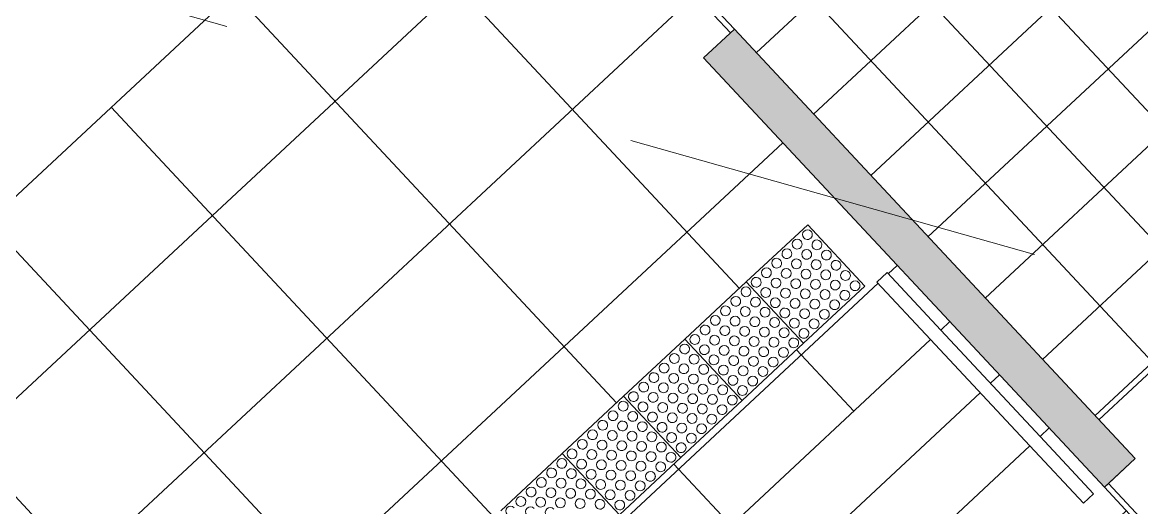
# Model space of a CAD drawing. Header units: millimetres. Extents: x -71377 to 516042, y -145869 to 441446.
# Drawn here: x 258385 to 262385, y 72472 to 74208 of the extents above; entities that cross this region are included whole.
import ezdxf

# ---------------------------------------------------------------- set-up
doc = ezdxf.new("R2010")
doc.units = ezdxf.units.MM
doc.header["$LTSCALE"] = 1000
doc.linetypes.add('_점선_M_', pattern=[3, 1.5, -1.5])
for name, color, linetype, lineweight in [('A-fnsh', 5, 'Continuous', 5), ('A-hat', 251, 'Continuous', 5), ('A-rail', 6, 'Continuous', 5), ('A-strs', 7, 'Continuous', 5), ('A_bwall', 3, 'Continuous', 5), ('A_cwall', 2, 'Continuous', 5), ('A_fnsh', 5, 'Continuous', 5), ('AA_dash_M_', 7, '_점선_M_', 5), ('AA_점형블럭', 8, 'Continuous', 5)]:
    doc.layers.add(name, color=color, linetype=linetype, lineweight=lineweight)

# ---------------------------------------------------------------- blocks, each defined once
blk = doc.blocks.new('점자블럭_원형_개수_ - 점자블럭_원형_개수_-6782211-지반층 배치도')
at = {"layer": 'AA_점형블럭'}
for p, q in [((2100, 300), (1800, 300)), ((2100, 0), (2100, 300)), ((2400, 300), (2100, 300)), ((2100, 300), (2100, 0)), ((2400, 0), (2400, 300)), ((2700, 300), (2400, 300)), ((2400, 300), (2400, 0)), ((2700, 0), (2700, 300)), ((3000, 300), (2700, 300)), ((2700, 300), (2700, 0)), ((3000, 0), (3000, 300)), ((3300, 300), (3000, 300)), ((3000, 300), (3000, 0)), ((3300, 0), (3300, 300)), ((2100, 0), (2400, 0)), ((2400, 0), (2700, 0)), ((2700, 0), (3000, 0)), ((3000, 0), (3300, 0))]:
    blk.add_line(p, q, dxfattribs=at)
for centre, start, end in [((1825, 275), 0, 180), ((1825, 275), 0, 180), ((1825, 275), 0, 180), ((1825, 275), 0, 180), ((1875, 275), 360, 180), ((1875, 275), 360, 180), ((1875, 275), 0, 180), ((1875, 275), 0, 180), ((1925, 275), 0, 180), ((1925, 275), 0, 180), ((1925, 275), 0, 180), ((1925, 275), 0, 180), ((1975, 275), 360, 180), ((1975, 275), 360, 180), ((1975, 275), 360, 180), ((1975, 275), 360, 180), ((2025, 275), 0, 180), ((2025, 275), 0, 180), ((2025, 275), 360, 180), ((2025, 275), 0, 180), ((2075, 275), 360, 180), ((2075, 275), 360, 180), ((2075, 275), 0, 180), ((2075, 275), 0, 180), ((2125, 275), 360, 180), ((2125, 275), 360, 180), ((2125, 275), 0, 180), ((2125, 275), 0, 180), ((2175, 275), 0, 180), ((2175, 275), 0, 180), ((2175, 275), 0, 180), ((2175, 275), 0, 180), ((2225, 275), 0, 180), ((2225, 275), 0, 180), ((2225, 275), 360, 180), ((2225, 275), 360, 180), ((2275, 275), 0, 180), ((2275, 275), 0, 180), ((2275, 275), 360, 180), ((2275, 275), 0, 180), ((2325, 275), 360, 180), ((2325, 275), 360, 180), ((2325, 275), 0, 180), ((2325, 275), 360, 180), ((2375, 275), 0, 180), ((2375, 275), 0, 180), ((2375, 275), 0, 180), ((2375, 275), 0, 180), ((2425, 275), 360, 180), ((2425, 275), 0, 180), ((2425, 275), 120, 150), ((2425, 275), 120, 150), ((2425, 275), 360, 90), ((2425, 275), 0, 90), ((2475, 275), 360, 180), ((2475, 275), 360, 180), ((2475, 275), 0, 180), ((2475, 275), 0, 180), ((2525, 275), 0, 180), ((2525, 275), 0, 180), ((2525, 275), 0, 180), ((2525, 275), 0, 180), ((2575, 275), 360, 180), ((2575, 275), 0, 180), ((2575, 275), 360, 180), ((2575, 275), 0, 180), ((2625, 275), 0, 180), ((2625, 275), 0, 180), ((2625, 275), 0, 180), ((2625, 275), 360, 180), ((2675, 275), 360, 180), ((2675, 275), 0, 180), ((2675, 275), 360, 180), ((2675, 275), 0, 180), ((2725, 275), 360, 180), ((2725, 275), 360, 180), ((2725, 275), 0, 180), ((2725, 275), 360, 180), ((2775, 275), 360, 180), ((2775, 275), 360, 180), ((2775, 275), 0, 180), ((2775, 275), 0, 180), ((2825, 275), 360, 180), ((2825, 275), 0, 180), ((2825, 275), 0, 180), ((2825, 275), 0, 180), ((2875, 275), 360, 180), ((2875, 275), 0, 180), ((2875, 275), 0, 180), ((2875, 275), 0, 180), ((2925, 275), 360, 180), ((2925, 275), 360, 180), ((2925, 275), 0, 180), ((2925, 275), 360, 180), ((2975, 275), 0, 180), ((2975, 275), 0, 180), ((2975, 275), 0, 180), ((2975, 275), 0, 180), ((3025, 275), 360, 180), ((3025, 275), 360, 180), ((3025, 275), 360, 180), ((3025, 275), 0, 180), ((3075, 275), 0, 180), ((3075, 275), 360, 180), ((3075, 275), 0, 180), ((3075, 275), 360, 180), ((3125, 275), 0, 180), ((3125, 275), 0, 180), ((3125, 275), 360, 180), ((3125, 275), 360, 180), ((3175, 275), 0, 180), ((3175, 275), 0, 180), ((3175, 275), 0, 180), ((3175, 275), 0, 180), ((3225, 275), 0, 180), ((3225, 275), 0, 180), ((3225, 275), 0, 180), ((3225, 275), 0, 180), ((3275, 275), 0, 180), ((3275, 275), 0, 180), ((3275, 275), 0, 180), ((3275, 275), 0, 180), ((1875, 275), 180, 360), ((1875, 275), 180, 210), ((1875, 275), 180, 360), ((1875, 275), 180, 210), ((1875, 225), 360, 180), ((1875, 225), 360, 180), ((1875, 225), 0, 180), ((1875, 225), 360, 180), ((1875, 275), 285, 360), ((1875, 275), 285, 360), ((1925, 275), 180, 0), ((1925, 275), 180, 210), ((1925, 275), 180, 360), ((1925, 275), 180, 210), ((1925, 225), 0, 180), ((1925, 225), 0, 180), ((1925, 225), 0, 180), ((1925, 225), 0, 180), ((1925, 275), 285, 0), ((1925, 275), 285, 360), ((1975, 275), 180, 360), ((1975, 275), 180, 210), ((1975, 275), 180, 360), ((1975, 275), 180, 210), ((1975, 225), 360, 180), ((1975, 225), 360, 180), ((1975, 225), 360, 180), ((1975, 225), 360, 180), ((1975, 275), 285, 360), ((1975, 275), 285, 360), ((2025, 275), 180, 360), ((2025, 275), 180, 210), ((2025, 275), 180, 0), ((2025, 275), 180, 210), ((2025, 225), 0, 180), ((2025, 225), 0, 180), ((2025, 225), 0, 180), ((2025, 225), 0, 180), ((2025, 275), 285, 0), ((2025, 275), 285, 0), ((2075, 275), 180, 0), ((2075, 275), 180, 210), ((2075, 275), 180, 0), ((2075, 275), 180, 210), ((2075, 225), 0, 180), ((2075, 225), 0, 180), ((2075, 225), 0, 180), ((2075, 225), 0, 180), ((2075, 275), 285, 0), ((2075, 275), 285, 0), ((2125, 275), 180, 360), ((2125, 275), 180, 210), ((2125, 275), 180, 360), ((2125, 275), 180, 210), ((2125, 225), 360, 180), ((2125, 225), 360, 180), ((2125, 225), 360, 180), ((2125, 225), 0, 180), ((2125, 275), 285, 360), ((2125, 275), 285, 360), ((2175, 275), 180, 360), ((2175, 275), 180, 210), ((2175, 275), 180, 0), ((2175, 275), 180, 210), ((2175, 225), 0, 180), ((2175, 225), 0, 180), ((2175, 225), 0, 180), ((2175, 225), 0, 180), ((2175, 275), 285, 360), ((2175, 275), 285, 0), ((2225, 275), 180, 360), ((2225, 275), 180, 210), ((2225, 275), 180, 360), ((2225, 275), 180, 210), ((2225, 225), 360, 180), ((2225, 225), 360, 180), ((2225, 225), 360, 180), ((2225, 225), 0, 180), ((2225, 275), 285, 360), ((2225, 275), 285, 360), ((2275, 275), 180, 0), ((2275, 275), 180, 210), ((2275, 275), 180, 360), ((2275, 275), 180, 210), ((2275, 225), 0, 180), ((2275, 225), 0, 180), ((2275, 225), 360, 180), ((2275, 225), 360, 180), ((2275, 275), 285, 0), ((2275, 275), 285, 360), ((2325, 275), 180, 360), ((2325, 275), 180, 210), ((2325, 275), 180, 360), ((2325, 275), 180, 210), ((2325, 225), 0, 180), ((2325, 225), 360, 180), ((2325, 225), 0, 180), ((2325, 225), 360, 180), ((2325, 275), 285, 360), ((2325, 275), 285, 360), ((2375, 275), 180, 0), ((2375, 275), 180, 210), ((2375, 275), 180, 0), ((2375, 275), 180, 210), ((2375, 225), 0, 180), ((2375, 225), 0, 180), ((2375, 225), 0, 180), ((2375, 225), 0, 180), ((2375, 275), 285, 0), ((2375, 275), 285, 0), ((2425, 275), 180, 360), ((2425, 275), 180, 360), ((2425, 225), 360, 180), ((2425, 225), 360, 180), ((2425, 275), 210, 360), ((2425, 275), 210, 360), ((2425, 225), 120, 150), ((2425, 225), 120, 150), ((2425, 225), 0, 90), ((2425, 225), 0, 90), ((2475, 275), 180, 360), ((2475, 275), 180, 360), ((2475, 275), 180, 0), ((2475, 275), 180, 0), ((2475, 225), 360, 180), ((2475, 225), 360, 180), ((2475, 225), 360, 180), ((2475, 225), 360, 180), ((2525, 275), 180, 0), ((2525, 275), 180, 0), ((2525, 275), 180, 360), ((2525, 275), 180, 360), ((2525, 225), 0, 180), ((2525, 225), 0, 180), ((2525, 225), 0, 180), ((2525, 225), 0, 180), ((2575, 275), 180, 360), ((2575, 275), 180, 360), ((2575, 275), 180, 360), ((2575, 275), 180, 360), ((2575, 225), 0, 180), ((2575, 225), 0, 180), ((2575, 225), 0, 180), ((2575, 225), 0, 180), ((2625, 275), 180, 360), ((2625, 275), 180, 0), ((2625, 275), 180, 360), ((2625, 275), 180, 360), ((2625, 225), 0, 180), ((2625, 225), 360, 180), ((2625, 225), 0, 180), ((2625, 225), 0, 180), ((2675, 275), 180, 360), ((2675, 275), 180, 360), ((2675, 275), 180, 0), ((2675, 275), 180, 0), ((2675, 225), 360, 180), ((2675, 225), 0, 180), ((2675, 225), 360, 180), ((2675, 225), 360, 180), ((2725, 275), 180, 360), ((2725, 275), 180, 360), ((2725, 275), 180, 0), ((2725, 275), 180, 0), ((2725, 225), 0, 180), ((2725, 225), 0, 180), ((2725, 225), 0, 180), ((2725, 225), 360, 180), ((2775, 275), 180, 360), ((2775, 275), 180, 360), ((2775, 275), 180, 360), ((2775, 275), 180, 360), ((2775, 225), 360, 180), ((2775, 225), 360, 180), ((2775, 225), 0, 180), ((2775, 225), 0, 180), ((2825, 275), 180, 360), ((2825, 275), 180, 360), ((2825, 275), 180, 360), ((2825, 275), 180, 0), ((2825, 225), 360, 180), ((2825, 225), 360, 180), ((2825, 225), 0, 180), ((2825, 225), 0, 180), ((2875, 275), 180, 0), ((2875, 275), 180, 0), ((2875, 275), 180, 0), ((2875, 275), 180, 0), ((2875, 225), 0, 180), ((2875, 225), 360, 180), ((2875, 225), 0, 180), ((2875, 225), 0, 180), ((2925, 275), 180, 360), ((2925, 275), 180, 360), ((2925, 275), 180, 360), ((2925, 275), 180, 360), ((2925, 225), 360, 180), ((2925, 225), 360, 180), ((2925, 225), 0, 180), ((2925, 225), 0, 180), ((2975, 275), 180, 0), ((2975, 275), 180, 360), ((2975, 275), 180, 0), ((2975, 275), 180, 360), ((2975, 225), 0, 180), ((2975, 225), 0, 180), ((2975, 225), 0, 180), ((2975, 225), 0, 180), ((3025, 275), 180, 360), ((3025, 275), 180, 360), ((3025, 275), 180, 360), ((3025, 275), 180, 360), ((3025, 225), 360, 180), ((3025, 225), 0, 180), ((3025, 225), 0, 180), ((3025, 225), 0, 180), ((3075, 275), 180, 360), ((3075, 275), 180, 0), ((3075, 275), 180, 360), ((3075, 275), 180, 360), ((3075, 225), 0, 180), ((3075, 225), 0, 180), ((3075, 225), 0, 180), ((3075, 225), 360, 180), ((3125, 275), 180, 0), ((3125, 275), 180, 0), ((3125, 275), 180, 360), ((3125, 275), 180, 0), ((3125, 225), 0, 180), ((3125, 225), 0, 180), ((3125, 225), 0, 180), ((3125, 225), 0, 180), ((3175, 275), 180, 360), ((3175, 275), 180, 360), ((3175, 275), 180, 360), ((3175, 275), 180, 360), ((3175, 225), 360, 180), ((3175, 225), 0, 180), ((3175, 225), 0, 180), ((3175, 225), 360, 180), ((3225, 275), 180, 0), ((3225, 275), 180, 0), ((3225, 275), 180, 0), ((3225, 275), 180, 0), ((3225, 225), 0, 180), ((3225, 225), 360, 180), ((3225, 225), 0, 180), ((3225, 225), 0, 180), ((3275, 275), 180, 0), ((3275, 275), 180, 0), ((3275, 275), 180, 360), ((3275, 275), 180, 0), ((3275, 225), 0, 180), ((3275, 225), 0, 180), ((3275, 225), 0, 180), ((3275, 225), 0, 180), ((1925, 225), 180, 360), ((1925, 225), 180, 210), ((1925, 225), 180, 0), ((1925, 225), 180, 210), ((1925, 225), 285, 360), ((1925, 225), 285, 0), ((1975, 225), 180, 360), ((1975, 225), 180, 210), ((1975, 225), 180, 360), ((1975, 225), 180, 210), ((1975, 225), 285, 360), ((1975, 225), 285, 360), ((2025, 225), 180, 360), ((2025, 225), 180, 210), ((2025, 225), 180, 0), ((2025, 225), 180, 210), ((2025, 225), 285, 360), ((2025, 225), 285, 0), ((2075, 225), 180, 0), ((2075, 225), 180, 210), ((2075, 225), 180, 360), ((2075, 225), 180, 210), ((2075, 225), 285, 0), ((2075, 225), 285, 0), ((2125, 225), 180, 360), ((2125, 225), 180, 210), ((2125, 225), 180, 360), ((2125, 225), 180, 210), ((2125, 225), 285, 0), ((2125, 225), 285, 360), ((2175, 225), 180, 0), ((2175, 225), 180, 210), ((2175, 225), 180, 0), ((2175, 225), 180, 210), ((2175, 225), 285, 0), ((2175, 225), 285, 0), ((2225, 225), 180, 360), ((2225, 225), 180, 210), ((2225, 225), 180, 0), ((2225, 225), 180, 210), ((2225, 225), 285, 360), ((2225, 225), 285, 360), ((2275, 225), 180, 360), ((2275, 225), 180, 210), ((2275, 225), 180, 360), ((2275, 225), 180, 210), ((2275, 225), 285, 0), ((2275, 225), 285, 360), ((2325, 225), 180, 360), ((2325, 225), 180, 210), ((2325, 225), 180, 360), ((2325, 225), 180, 210), ((2325, 225), 285, 360), ((2325, 225), 285, 0), ((2375, 225), 180, 0), ((2375, 225), 180, 210), ((2375, 225), 180, 360), ((2375, 225), 180, 210), ((2375, 225), 285, 0), ((2375, 225), 285, 0), ((2425, 225), 180, 360), ((2425, 225), 180, 360), ((2425, 225), 210, 360), ((2425, 225), 210, 360), ((2475, 225), 180, 360), ((2475, 225), 180, 360), ((2475, 225), 180, 360), ((2475, 225), 180, 360), ((2525, 225), 180, 360), ((2525, 225), 180, 0), ((2525, 225), 180, 0), ((2525, 225), 180, 0), ((2575, 225), 180, 360), ((2575, 225), 180, 0), ((2575, 225), 180, 360), ((2575, 225), 180, 360), ((2625, 225), 180, 360), ((2625, 225), 180, 360), ((2625, 225), 180, 0), ((2625, 225), 180, 0), ((2675, 225), 180, 360), ((2675, 225), 180, 360), ((2675, 225), 180, 0), ((2675, 225), 180, 0), ((2725, 225), 180, 360), ((2725, 225), 180, 360), ((2725, 225), 180, 360), ((2725, 225), 180, 360), ((2775, 225), 180, 360), ((2775, 225), 180, 360), ((2775, 225), 180, 360), ((2775, 225), 180, 0), ((2825, 225), 180, 360), ((2825, 225), 180, 360), ((2825, 225), 180, 0), ((2825, 225), 180, 0), ((2875, 225), 180, 360), ((2875, 225), 180, 0), ((2875, 225), 180, 360), ((2875, 225), 180, 0), ((2925, 225), 180, 360), ((2925, 225), 180, 360), ((2925, 225), 180, 0), ((2925, 225), 180, 0), ((2975, 225), 180, 360), ((2975, 225), 180, 360), ((2975, 225), 180, 0), ((2975, 225), 180, 0), ((3025, 225), 180, 360), ((3025, 225), 180, 360), ((3025, 225), 180, 0), ((3025, 225), 180, 0), ((3075, 225), 180, 360), ((3075, 225), 180, 360), ((3075, 225), 180, 360), ((3075, 225), 180, 0), ((3125, 225), 180, 315), ((3125, 225), 180, 315), ((3125, 225), 180, 315), ((3125, 225), 180, 315), ((3125, 225), 315.0309, 0), ((3125, 225), 315.0309, 0), ((3125, 225), 315.0309, 360), ((3125, 225), 315.0309, 0), ((3175, 225), 180, 360), ((3175, 225), 180, 360), ((3175, 225), 180, 360), ((3175, 225), 180, 360), ((3225, 225), 180, 360), ((3225, 225), 180, 360), ((3225, 225), 180, 0), ((3225, 225), 180, 0), ((3275, 225), 180, 360), ((3275, 225), 180, 360), ((3275, 225), 180, 0), ((3275, 225), 180, 0), ((1925, 175), 360, 180), ((1925, 175), 0, 180), ((1925, 175), 0, 180), ((1925, 175), 0, 180), ((1975, 175), 0, 180), ((1975, 175), 0, 180), ((1975, 175), 360, 180), ((1975, 175), 360, 180), ((1975, 175), 180, 360), ((1975, 175), 180, 210), ((1975, 175), 180, 360), ((1975, 175), 180, 210), ((1975, 175), 300, 360), ((1975, 175), 300, 360), ((2025, 175), 0, 180), ((2025, 175), 0, 180), ((2025, 175), 360, 180), ((2025, 175), 360, 180), ((2025, 175), 180, 0), ((2025, 175), 180, 210), ((2025, 175), 180, 360), ((2025, 175), 180, 210), ((2025, 175), 285, 0), ((2025, 175), 285, 0), ((2075, 175), 0, 180), ((2075, 175), 360, 180), ((2075, 175), 0, 180), ((2075, 175), 0, 180), ((2075, 175), 180, 360), ((2075, 175), 180, 210), ((2075, 175), 180, 360), ((2075, 175), 180, 210), ((2075, 175), 285, 360), ((2075, 175), 285, 0), ((2125, 175), 360, 180), ((2125, 175), 0, 180), ((2125, 175), 0, 180), ((2125, 175), 0, 180), ((2125, 175), 180, 360), ((2125, 175), 180, 210), ((2125, 175), 180, 360), ((2125, 175), 180, 210), ((2125, 175), 300, 360), ((2125, 175), 300, 360), ((2175, 175), 0, 180), ((2175, 175), 360, 180), ((2175, 175), 0, 180), ((2175, 175), 0, 180), ((2175, 175), 180, 360), ((2175, 175), 180, 210), ((2175, 175), 180, 0), ((2175, 175), 180, 210), ((2175, 175), 300, 0), ((2175, 175), 300, 360), ((2225, 175), 360, 180), ((2225, 175), 360, 180), ((2225, 175), 360, 180), ((2225, 175), 360, 180), ((2225, 175), 180, 360), ((2225, 175), 180, 210), ((2225, 175), 180, 360), ((2225, 175), 180, 210), ((2225, 175), 300, 360), ((2225, 175), 300, 360), ((2275, 175), 360, 180), ((2275, 175), 360, 180), ((2275, 175), 0, 180), ((2275, 175), 0, 180), ((2275, 175), 180, 360), ((2275, 175), 180, 210), ((2275, 175), 180, 0), ((2275, 175), 180, 210), ((2275, 175), 285, 360), ((2275, 175), 285, 0), ((2325, 175), 360, 180), ((2325, 175), 360, 180), ((2325, 175), 360, 180), ((2325, 175), 360, 180), ((2325, 175), 180, 360), ((2325, 175), 180, 210), ((2325, 175), 180, 360), ((2325, 175), 180, 210), ((2325, 175), 285, 360), ((2325, 175), 285, 360), ((2375, 175), 0, 180), ((2375, 175), 0, 180), ((2375, 175), 0, 180), ((2375, 175), 0, 180), ((2375, 175), 180, 360), ((2375, 175), 180, 210), ((2375, 175), 180, 0), ((2375, 175), 180, 210), ((2375, 175), 285, 360), ((2375, 175), 285, 0), ((2425, 175), 0, 180), ((2425, 175), 360, 180), ((2425, 175), 180, 360), ((2425, 175), 180, 360), ((2425, 175), 120, 150), ((2425, 175), 120, 150), ((2425, 175), 210, 0), ((2425, 175), 210, 360), ((2425, 175), 0, 90), ((2425, 175), 360, 90), ((2475, 175), 360, 180), ((2475, 175), 360, 180), ((2475, 175), 0, 180), ((2475, 175), 0, 180), ((2475, 175), 180, 360), ((2475, 175), 180, 360), ((2475, 175), 180, 0), ((2475, 175), 180, 0), ((2525, 175), 0, 180), ((2525, 175), 0, 180), ((2525, 175), 0, 180), ((2525, 175), 0, 180), ((2525, 175), 180, 0), ((2525, 175), 180, 0), ((2525, 175), 180, 0), ((2525, 175), 180, 0), ((2575, 175), 360, 180), ((2575, 175), 360, 180), ((2575, 175), 360, 180), ((2575, 175), 360, 180), ((2575, 175), 180, 360), ((2575, 175), 180, 360), ((2575, 175), 180, 360), ((2575, 175), 180, 360), ((2625, 175), 0, 180), ((2625, 175), 0, 180), ((2625, 175), 0, 180), ((2625, 175), 0, 180), ((2625, 175), 180, 0), ((2625, 175), 180, 0), ((2625, 175), 180, 360), ((2625, 175), 180, 0), ((2675, 175), 0, 180), ((2675, 175), 0, 180), ((2675, 175), 360, 180), ((2675, 175), 360, 180), ((2675, 175), 180, 360), ((2675, 175), 180, 360), ((2675, 175), 180, 360), ((2675, 175), 180, 360), ((2725, 175), 360, 180), ((2725, 175), 360, 180), ((2725, 175), 360, 180), ((2725, 175), 360, 180), ((2725, 175), 180, 360), ((2725, 175), 180, 360), ((2725, 175), 180, 360), ((2725, 175), 180, 360), ((2775, 175), 360, 180), ((2775, 175), 360, 180), ((2775, 175), 0, 180), ((2775, 175), 0, 180), ((2775, 175), 180, 360), ((2775, 175), 180, 360), ((2775, 175), 180, 0), ((2775, 175), 180, 0), ((2825, 175), 360, 180), ((2825, 175), 360, 180), ((2825, 175), 0, 180), ((2825, 175), 0, 180), ((2825, 175), 180, 360), ((2825, 175), 180, 360), ((2825, 175), 180, 360), ((2825, 175), 180, 0), ((2875, 175), 0, 180), ((2875, 175), 0, 180), ((2875, 175), 0, 180), ((2875, 175), 0, 180), ((2875, 175), 180, 0), ((2875, 175), 180, 0), ((2875, 175), 180, 360), ((2875, 175), 180, 360), ((2925, 175), 360, 180), ((2925, 175), 0, 180), ((2925, 175), 360, 180), ((2925, 175), 360, 180), ((2925, 175), 180, 360), ((2925, 175), 180, 360), ((2925, 175), 180, 360), ((2925, 175), 180, 360), ((2975, 175), 360, 180), ((2975, 175), 360, 180), ((2975, 175), 0, 180), ((2975, 175), 0, 180), ((2975, 175), 180, 360), ((2975, 175), 180, 360), ((2975, 175), 180, 0), ((2975, 175), 180, 0), ((3025, 175), 360, 180), ((3025, 175), 360, 180), ((3025, 175), 0, 180), ((3025, 175), 0, 180), ((3025, 175), 180, 360), ((3025, 175), 180, 360), ((3025, 175), 180, 360), ((3025, 175), 180, 0), ((3075, 175), 360, 180), ((3075, 175), 360, 180), ((3075, 175), 360, 180), ((3075, 175), 0, 180), ((3075, 175), 180, 360), ((3075, 175), 180, 360), ((3075, 175), 180, 0), ((3075, 175), 180, 0), ((3125, 175), 0, 180), ((3125, 175), 0, 180), ((3125, 175), 0, 180), ((3125, 175), 0, 180), ((3125, 175), 180, 360), ((3125, 175), 180, 360), ((3125, 175), 180, 360), ((3125, 175), 180, 0), ((3175, 175), 0, 180), ((3175, 175), 360, 180), ((3175, 175), 0, 180), ((3175, 175), 0, 180), ((3175, 175), 180, 360), ((3175, 175), 180, 360), ((3175, 175), 180, 0), ((3175, 175), 180, 0), ((3225, 175), 0, 180), ((3225, 175), 0, 180), ((3225, 175), 0, 180), ((3225, 175), 0, 180), ((3225, 175), 180, 360), ((3225, 175), 180, 0), ((3225, 175), 180, 0), ((3225, 175), 180, 0), ((3275, 175), 360, 180), ((3275, 175), 360, 180), ((3275, 175), 0, 180), ((3275, 175), 0, 180), ((3275, 175), 180, 360), ((3275, 175), 180, 360), ((3275, 175), 180, 0), ((3275, 175), 180, 0), ((2025, 125), 360, 180), ((2025, 125), 360, 180), ((2025, 125), 0, 180), ((2025, 125), 0, 180), ((2025, 125), 180, 360), ((2025, 125), 180, 210), ((2025, 125), 180, 0), ((2025, 125), 180, 210), ((2025, 125), 300, 0), ((2025, 125), 300, 0), ((2075, 125), 0, 180), ((2075, 125), 0, 180), ((2075, 125), 0, 180), ((2075, 125), 0, 180), ((2075, 125), 180, 360), ((2075, 125), 180, 210), ((2075, 125), 180, 360), ((2075, 125), 180, 210), ((2075, 125), 300, 360), ((2075, 125), 300, 0), ((2125, 125), 0, 180), ((2125, 125), 0, 180), ((2125, 125), 0, 180), ((2125, 125), 0, 180), ((2125, 125), 180, 360), ((2125, 125), 180, 210), ((2125, 125), 180, 0), ((2125, 125), 180, 210), ((2125, 125), 300, 360), ((2125, 125), 300, 360), ((2175, 125), 360, 180), ((2175, 125), 360, 180), ((2175, 125), 360, 180), ((2175, 125), 360, 180), ((2175, 125), 180, 360), ((2175, 125), 180, 210), ((2175, 125), 180, 360), ((2175, 125), 180, 210), ((2175, 125), 300, 360), ((2175, 125), 300, 360), ((2225, 125), 360, 180), ((2225, 125), 360, 180), ((2225, 125), 360, 180), ((2225, 125), 0, 180), ((2225, 125), 180, 360), ((2225, 125), 180, 210), ((2225, 125), 180, 0), ((2225, 125), 180, 210), ((2225, 125), 300, 0), ((2225, 125), 300, 360), ((2275, 125), 0, 180), ((2275, 125), 0, 180), ((2275, 125), 360, 180), ((2275, 125), 360, 180), ((2275, 125), 180, 360), ((2275, 125), 180, 210), ((2275, 125), 180, 360), ((2275, 125), 180, 210), ((2275, 125), 285, 0), ((2275, 125), 285, 360), ((2325, 125), 360, 180), ((2325, 125), 360, 180), ((2325, 125), 0, 180), ((2325, 125), 0, 180), ((2325, 125), 180, 360), ((2325, 125), 180, 210), ((2325, 125), 180, 0), ((2325, 125), 180, 210), ((2325, 125), 285, 360), ((2325, 125), 285, 0), ((2375, 125), 0, 180), ((2375, 125), 0, 180), ((2375, 125), 360, 180), ((2375, 125), 360, 180), ((2375, 125), 180, 0), ((2375, 125), 180, 210), ((2375, 125), 180, 360), ((2375, 125), 180, 210), ((2375, 125), 285, 0), ((2375, 125), 285, 360), ((2425, 125), 360, 180), ((2425, 125), 360, 180), ((2425, 125), 180, 360), ((2425, 125), 180, 360), ((2425, 125), 120, 150), ((2425, 125), 120, 150), ((2425, 125), 210, 360), ((2425, 125), 210, 360), ((2425, 125), 360, 90), ((2425, 125), 0, 90), ((2475, 125), 360, 180), ((2475, 125), 360, 180), ((2475, 125), 360, 180), ((2475, 125), 360, 180), ((2475, 125), 180, 360), ((2475, 125), 180, 360), ((2475, 125), 180, 360), ((2475, 125), 180, 360), ((2525, 125), 0, 180), ((2525, 125), 0, 180), ((2525, 125), 0, 180), ((2525, 125), 0, 180), ((2525, 125), 180, 0), ((2525, 125), 180, 0), ((2525, 125), 180, 0), ((2525, 125), 180, 0), ((2575, 125), 0, 180), ((2575, 125), 0, 180), ((2575, 125), 0, 180), ((2575, 125), 0, 180), ((2575, 125), 180, 360), ((2575, 125), 180, 0), ((2575, 125), 180, 360), ((2575, 125), 180, 360), ((2625, 125), 0, 180), ((2625, 125), 0, 180), ((2625, 125), 0, 180), ((2625, 125), 0, 180), ((2625, 125), 180, 0), ((2625, 125), 180, 0), ((2625, 125), 180, 0), ((2625, 125), 180, 0), ((2675, 125), 0, 180), ((2675, 125), 0, 180), ((2675, 125), 0, 180), ((2675, 125), 0, 180), ((2675, 125), 180, 0), ((2675, 125), 180, 0), ((2675, 125), 180, 360), ((2675, 125), 180, 0), ((2725, 125), 0, 180), ((2725, 125), 0, 180), ((2725, 125), 360, 180), ((2725, 125), 0, 180), ((2725, 125), 180, 360), ((2725, 125), 180, 0), ((2725, 125), 180, 360), ((2725, 125), 180, 360), ((2775, 125), 0, 180), ((2775, 125), 0, 180), ((2775, 125), 0, 180), ((2775, 125), 0, 180), ((2775, 125), 180, 360), ((2775, 125), 180, 360), ((2775, 125), 180, 360), ((2775, 125), 180, 360), ((2825, 125), 360, 180), ((2825, 125), 360, 180), ((2825, 125), 0, 180), ((2825, 125), 0, 180), ((2825, 125), 180, 360), ((2825, 125), 180, 360), ((2825, 125), 180, 0), ((2825, 125), 180, 0), ((2875, 125), 360, 180), ((2875, 125), 0, 180), ((2875, 125), 0, 180), ((2875, 125), 0, 180), ((2875, 125), 180, 360), ((2875, 125), 180, 0), ((2875, 125), 180, 360), ((2875, 125), 180, 360), ((2925, 125), 0, 180), ((2925, 125), 0, 180), ((2925, 125), 360, 180), ((2925, 125), 360, 180), ((2925, 125), 180, 360), ((2925, 125), 180, 360), ((2925, 125), 180, 360), ((2925, 125), 180, 360), ((2975, 125), 0, 180), ((2975, 125), 0, 180), ((2975, 125), 360, 180), ((2975, 125), 360, 180), ((2975, 125), 180, 360), ((2975, 125), 180, 360), ((2975, 125), 180, 360), ((2975, 125), 180, 360), ((3025, 125), 360, 180), ((3025, 125), 360, 180), ((3025, 125), 0, 180), ((3025, 125), 0, 180), ((3025, 125), 180, 360), ((3025, 125), 180, 360), ((3025, 125), 180, 0), ((3025, 125), 180, 0), ((3075, 125), 360, 180), ((3075, 125), 0, 180), ((3075, 125), 360, 180), ((3075, 125), 360, 180), ((3075, 125), 180, 360), ((3075, 125), 180, 0), ((3075, 125), 180, 360), ((3075, 125), 180, 360), ((3125, 125), 0, 180), ((3125, 125), 0, 180), ((3125, 125), 0, 180), ((3125, 125), 0, 180), ((3125, 125), 180, 360), ((3125, 125), 180, 360), ((3125, 125), 180, 0), ((3125, 125), 180, 0), ((3175, 125), 360, 180), ((3175, 125), 360, 180), ((3175, 125), 360, 180), ((3175, 125), 360, 180), ((3175, 125), 180, 360), ((3175, 125), 180, 360), ((3175, 125), 180, 360), ((3175, 125), 180, 360), ((3225, 125), 0, 180), ((3225, 125), 360, 180), ((3225, 125), 0, 180), ((3225, 125), 0, 180), ((3225, 125), 180, 360), ((3225, 125), 180, 360), ((3225, 125), 180, 360), ((3225, 125), 180, 360), ((3275, 125), 360, 180), ((3275, 125), 0, 180), ((3275, 125), 0, 180), ((3275, 125), 0, 180), ((3275, 125), 180, 360), ((3275, 125), 180, 360), ((3275, 125), 180, 360), ((3275, 125), 180, 360), ((2075, 75), 360, 180), ((2075, 75), 360, 180), ((2075, 75), 0, 180), ((2075, 75), 0, 180), ((2125, 75), 0, 180), ((2125, 75), 0, 180), ((2125, 75), 360, 180), ((2125, 75), 0, 180), ((2175, 75), 360, 180), ((2175, 75), 360, 180), ((2175, 75), 0, 180), ((2175, 75), 0, 180), ((2225, 75), 0, 180), ((2225, 75), 0, 180), ((2225, 75), 360, 180), ((2225, 75), 360, 180), ((2275, 75), 0, 180), ((2275, 75), 0, 180), ((2275, 75), 360, 180), ((2275, 75), 360, 180), ((2325, 75), 0, 180), ((2325, 75), 0, 180), ((2325, 75), 360, 180), ((2325, 75), 360, 180), ((2375, 75), 0, 180), ((2375, 75), 0, 180), ((2375, 75), 360, 180), ((2375, 75), 0, 180), ((2425, 75), 360, 180), ((2425, 75), 360, 180), ((2425, 75), 120, 150), ((2425, 75), 120, 150), ((2425, 75), 360, 90), ((2425, 75), 0, 90), ((2475, 75), 360, 180), ((2475, 75), 360, 180), ((2475, 75), 0, 180), ((2475, 75), 0, 180), ((2525, 75), 0, 180), ((2525, 75), 0, 180), ((2525, 75), 0, 180), ((2525, 75), 0, 180), ((2575, 75), 0, 180), ((2575, 75), 0, 180), ((2575, 75), 360, 180), ((2575, 75), 360, 180), ((2625, 75), 0, 180), ((2625, 75), 0, 180), ((2625, 75), 0, 180), ((2625, 75), 360, 180), ((2675, 75), 360, 180), ((2675, 75), 0, 180), ((2675, 75), 0, 180), ((2675, 75), 0, 180), ((2725, 75), 0, 180), ((2725, 75), 360, 180), ((2725, 75), 360, 180), ((2725, 75), 0, 180), ((2775, 75), 360, 180), ((2775, 75), 0, 180), ((2775, 75), 0, 180), ((2775, 75), 0, 180), ((2825, 75), 360, 180), ((2825, 75), 360, 180), ((2825, 75), 0, 180), ((2825, 75), 0, 180), ((2875, 75), 360, 180), ((2875, 75), 0, 180), ((2875, 75), 0, 180), ((2875, 75), 0, 180), ((2925, 75), 360, 180), ((2925, 75), 360, 180), ((2925, 75), 360, 180), ((2925, 75), 360, 180), ((2975, 75), 360, 180), ((2975, 75), 360, 180), ((2975, 75), 360, 180), ((2975, 75), 0, 180), ((3025, 75), 360, 180), ((3025, 75), 360, 180), ((3025, 75), 0, 180), ((3025, 75), 0, 180), ((3075, 75), 360, 180), ((3075, 75), 360, 180), ((3075, 75), 0, 180), ((3075, 75), 0, 180), ((3125, 75), 0, 180), ((3125, 75), 0, 180), ((3125, 75), 0, 180), ((3125, 75), 0, 180), ((3175, 75), 360, 180), ((3175, 75), 360, 180), ((3175, 75), 360, 180), ((3175, 75), 360, 180), ((3225, 75), 0, 180), ((3225, 75), 0, 180), ((3225, 75), 0, 180), ((3225, 75), 0, 180), ((3275, 75), 360, 180), ((3275, 75), 360, 180), ((3275, 75), 0, 180), ((3275, 75), 0, 180), ((2075, 75), 180, 360), ((2075, 75), 180, 210), ((2075, 75), 180, 0), ((2075, 75), 180, 210), ((2075, 75), 300, 360), ((2075, 75), 300, 0), ((2125, 75), 180, 360), ((2125, 75), 180, 210), ((2125, 75), 180, 360), ((2125, 75), 180, 210), ((2125, 25), 0, 180), ((2125, 25), 0, 180), ((2125, 25), 0, 180), ((2125, 25), 0, 180), ((2125, 75), 300, 360), ((2125, 75), 300, 360), ((2175, 75), 180, 360), ((2175, 75), 180, 210), ((2175, 75), 180, 0), ((2175, 75), 180, 210), ((2175, 25), 360, 180), ((2175, 25), 360, 180), ((2175, 25), 360, 180), ((2175, 25), 360, 180), ((2175, 75), 300, 0), ((2175, 75), 300, 0), ((2225, 75), 180, 360), ((2225, 75), 180, 210), ((2225, 75), 180, 360), ((2225, 75), 180, 210), ((2225, 25), 0, 180), ((2225, 25), 0, 180), ((2225, 25), 0, 180), ((2225, 25), 0, 180), ((2225, 75), 300, 360), ((2225, 75), 300, 360), ((2275, 75), 180, 360), ((2275, 75), 180, 210), ((2275, 75), 180, 360), ((2275, 75), 180, 210), ((2275, 25), 0, 180), ((2275, 25), 360, 180), ((2275, 25), 360, 180), ((2275, 25), 360, 180), ((2275, 75), 285, 360), ((2275, 75), 285, 360), ((2325, 75), 180, 360), ((2325, 75), 180, 210), ((2325, 75), 180, 360), ((2325, 75), 180, 210), ((2325, 25), 0, 180), ((2325, 25), 0, 180), ((2325, 25), 360, 180), ((2325, 25), 360, 180), ((2325, 75), 285, 0), ((2325, 75), 285, 360), ((2375, 75), 180, 0), ((2375, 75), 180, 210), ((2375, 75), 180, 360), ((2375, 75), 180, 210), ((2375, 25), 360, 180), ((2375, 25), 360, 180), ((2375, 25), 0, 180), ((2375, 25), 360, 180), ((2375, 75), 285, 360), ((2375, 75), 285, 360), ((2425, 75), 180, 360), ((2425, 75), 180, 360), ((2425, 25), 0, 180), ((2425, 25), 0, 180), ((2425, 75), 210, 360), ((2425, 75), 210, 360), ((2425, 25), 120, 150), ((2425, 25), 120, 150), ((2425, 25), 0, 90), ((2425, 25), 0, 90), ((2475, 75), 180, 360), ((2475, 75), 180, 0), ((2475, 75), 180, 360), ((2475, 75), 180, 360), ((2475, 25), 0, 180), ((2475, 25), 0, 180), ((2475, 25), 0, 180), ((2475, 25), 0, 180), ((2525, 75), 180, 360), ((2525, 75), 180, 0), ((2525, 75), 180, 0), ((2525, 75), 180, 0), ((2525, 25), 0, 180), ((2525, 25), 0, 180), ((2525, 25), 0, 180), ((2525, 25), 0, 180), ((2575, 75), 180, 0), ((2575, 75), 180, 0), ((2575, 75), 180, 360), ((2575, 75), 180, 360), ((2575, 25), 360, 180), ((2575, 25), 360, 180), ((2575, 25), 0, 180), ((2575, 25), 0, 180), ((2625, 75), 180, 0), ((2625, 75), 180, 0), ((2625, 75), 180, 360), ((2625, 75), 180, 360), ((2625, 25), 360, 180), ((2625, 25), 360, 180), ((2625, 25), 0, 180), ((2625, 25), 0, 180), ((2675, 75), 180, 0), ((2675, 75), 180, 0), ((2675, 75), 180, 0), ((2675, 75), 180, 0), ((2675, 25), 0, 180), ((2675, 25), 0, 180), ((2675, 25), 0, 180), ((2675, 25), 0, 180), ((2725, 75), 180, 360), ((2725, 75), 180, 0), ((2725, 75), 180, 360), ((2725, 75), 180, 360), ((2725, 25), 0, 180), ((2725, 25), 0, 180), ((2725, 25), 0, 180), ((2725, 25), 0, 180), ((2775, 75), 180, 360), ((2775, 75), 180, 360), ((2775, 75), 180, 0), ((2775, 75), 180, 0), ((2775, 25), 0, 180), ((2775, 25), 0, 180), ((2775, 25), 0, 180), ((2775, 25), 360, 180), ((2825, 75), 180, 360), ((2825, 75), 180, 360), ((2825, 75), 180, 360), ((2825, 75), 180, 0), ((2825, 25), 360, 180), ((2825, 25), 360, 180), ((2825, 25), 0, 180), ((2825, 25), 0, 180), ((2875, 75), 180, 0), ((2875, 75), 180, 0), ((2875, 75), 180, 360), ((2875, 75), 180, 360), ((2875, 25), 0, 180), ((2875, 25), 360, 180), ((2875, 25), 0, 180), ((2875, 25), 360, 180), ((2925, 75), 180, 360), ((2925, 75), 180, 360), ((2925, 75), 180, 360), ((2925, 75), 180, 360), ((2925, 25), 0, 180), ((2925, 25), 0, 180), ((2925, 25), 0, 180), ((2925, 25), 0, 180), ((2975, 75), 180, 360), ((2975, 75), 180, 360), ((2975, 75), 180, 360), ((2975, 75), 180, 360), ((2975, 25), 0, 180), ((2975, 25), 0, 180), ((2975, 25), 0, 180), ((2975, 25), 360, 180), ((3025, 75), 180, 360), ((3025, 75), 180, 360), ((3025, 75), 180, 0), ((3025, 75), 180, 0), ((3025, 25), 0, 180), ((3025, 25), 0, 180), ((3025, 25), 0, 180), ((3025, 25), 0, 180), ((3075, 75), 180, 360), ((3075, 75), 180, 360), ((3075, 75), 180, 0), ((3075, 75), 180, 360), ((3075, 25), 360, 180), ((3075, 25), 360, 180), ((3075, 25), 0, 180), ((3075, 25), 0, 180), ((3125, 75), 180, 360), ((3125, 75), 180, 360), ((3125, 75), 180, 0), ((3125, 75), 180, 0), ((3125, 25), 360, 180), ((3125, 25), 360, 180), ((3125, 25), 360, 180), ((3125, 25), 0, 180), ((3175, 75), 180, 360), ((3175, 75), 180, 360), ((3175, 75), 180, 360), ((3175, 75), 180, 360), ((3175, 25), 0, 180), ((3175, 25), 0, 180), ((3175, 25), 0, 180), ((3175, 25), 0, 180), ((3225, 75), 180, 0), ((3225, 75), 180, 0), ((3225, 75), 180, 360), ((3225, 75), 180, 0), ((3225, 25), 0, 180), ((3225, 25), 0, 180), ((3225, 25), 0, 180), ((3225, 25), 0, 180), ((3275, 75), 180, 360), ((3275, 75), 180, 360), ((3275, 75), 180, 360), ((3275, 75), 180, 0), ((3275, 25), 0, 180), ((3275, 25), 0, 180), ((3275, 25), 0, 180), ((3275, 25), 360, 180), ((2125, 25), 180, 0), ((2125, 25), 180, 360), ((2125, 25), 285, 0), ((2125, 25), 285, 0), ((2175, 25), 180, 360), ((2175, 25), 180, 210), ((2175, 25), 180, 360), ((2175, 25), 180, 210), ((2175, 25), 285, 360), ((2175, 25), 285, 360), ((2225, 25), 180, 360), ((2225, 25), 180, 210), ((2225, 25), 180, 360), ((2225, 25), 180, 210), ((2225, 25), 285, 0), ((2225, 25), 285, 0), ((2275, 25), 180, 360), ((2275, 25), 180, 210), ((2275, 25), 180, 360), ((2275, 25), 180, 210), ((2275, 25), 285, 360), ((2275, 25), 285, 360), ((2325, 25), 180, 360), ((2325, 25), 180, 210), ((2325, 25), 180, 360), ((2325, 25), 180, 210), ((2325, 25), 285, 360), ((2325, 25), 285, 360), ((2375, 25), 180, 360), ((2375, 25), 180, 210), ((2375, 25), 180, 360), ((2375, 25), 180, 210), ((2375, 25), 285, 360), ((2375, 25), 285, 360), ((2425, 25), 180, 0), ((2425, 25), 180, 0), ((2425, 25), 210, 0), ((2425, 25), 210, 0), ((2475, 25), 180, 360), ((2475, 25), 180, 360), ((2475, 25), 180, 360), ((2475, 25), 180, 0), ((2525, 25), 180, 360), ((2525, 25), 180, 360), ((2525, 25), 180, 360), ((2525, 25), 180, 0), ((2575, 25), 180, 360), ((2575, 25), 180, 360), ((2575, 25), 180, 360), ((2575, 25), 180, 0), ((2625, 25), 180, 360), ((2625, 25), 180, 360), ((2625, 25), 180, 0), ((2625, 25), 180, 0), ((2675, 25), 180, 0), ((2675, 25), 180, 0), ((2675, 25), 180, 0), ((2675, 25), 180, 0), ((2725, 25), 180, 0), ((2725, 25), 180, 0), ((2725, 25), 180, 0), ((2725, 25), 180, 0), ((2775, 25), 180, 0), ((2775, 25), 180, 0), ((2775, 25), 180, 360), ((2775, 25), 180, 360), ((2825, 25), 180, 0), ((2825, 25), 180, 0), ((2825, 25), 180, 360), ((2825, 25), 180, 360), ((2875, 25), 180, 360), ((2875, 25), 180, 360), ((2875, 25), 180, 360), ((2875, 25), 180, 360), ((2925, 25), 180, 0), ((2925, 25), 180, 0), ((2925, 25), 180, 0), ((2925, 25), 180, 0), ((2975, 25), 180, 0), ((2975, 25), 180, 0), ((2975, 25), 180, 360), ((2975, 25), 180, 360), ((3025, 25), 180, 0), ((3025, 25), 180, 0), ((3025, 25), 180, 360), ((3025, 25), 180, 360), ((3075, 25), 180, 360), ((3075, 25), 180, 360), ((3075, 25), 180, 360), ((3075, 25), 180, 360), ((3125, 25), 180, 360), ((3125, 25), 180, 360), ((3125, 25), 180, 360), ((3125, 25), 180, 0), ((3175, 25), 180, 360), ((3175, 25), 180, 360), ((3175, 25), 180, 360), ((3175, 25), 180, 0), ((3225, 25), 180, 360), ((3225, 25), 180, 360), ((3225, 25), 180, 360), ((3225, 25), 180, 360), ((3275, 25), 180, 0), ((3275, 25), 180, 0), ((3275, 25), 180, 360), ((3275, 25), 180, 360)]:
    blk.add_arc(centre, 17.5, start, end, dxfattribs=at)
blk = doc.blocks.new('난간 - 난간-6785388-지반층 배치도')
at = {"layer": 'A-rail'}
for p, q in [((133382.8, 141948.3), (133432.8, 141948.3)), ((133382.8, 141667.3), (133382.8, 141948.3)), ((133432.8, 141667.3), (133432.8, 141948.3)), ((133382.8, 141147.3), (133382.8, 141667.3)), ((133432.8, 141147.3), (133432.8, 141667.3)), ((133382.8, 140866.3), (133382.8, 141147.3)), ((133432.8, 140866.3), (133432.8, 141147.3)), ((133432.8, 140866.3), (133382.8, 140866.3))]:
    blk.add_line(p, q, dxfattribs=at)

msp = doc.modelspace()

# ---------------------------------------------------------------- hatches: boundary and pattern name
at = {"layer": 'A-hat'}
h = msp.add_hatch(dxfattribs=at)
h.set_pattern_fill('FP_153', color=256, scale=1000, style=0, pattern_type=2)
h.set_pattern_definition([(133, (262105.55, 75533.24), (-219.406, -204.6), []), (223, (262105.55, 75533.24), (204.6, -219.406), [])])
h.paths.add_polyline_path([(263694.6, 71907.6), (264735.9, 72873), (264869.5, 72729.8), (266105.5, 73882.4), (260523.3, 79868.5), (258058.7, 77570.2), (258689.5, 76893.7), (258985.7, 77169.9), (259749.5, 76350.8), (259299.8, 75931.3), (262218.7, 72801.1), (262562.4, 73121.7), (263679.9, 71923.3)])
h = msp.add_hatch(dxfattribs=at)
h.set_pattern_fill('FP_152', color=256, scale=1000, style=0, pattern_type=2)
h.set_pattern_definition([(223, (258535.83, 70563.6), (409.2, -438.81), []), (313, (258535.83, 70563.6), (438.81, 409.2), [])])
h.paths.add_polyline_path([(256651.6, 65340), (260483.9, 68913.7), (258281.1, 71275.9), (258427.3, 71412.3), (259088.9, 70702.9), (259121.1, 70732.9), (258929.4, 70938.4), (258966, 70972.5), (259157.6, 70767), (261631.1, 73073.5), (261439.4, 73279), (261479.3, 73309.6), (261667.6, 73107.6), (261699.8, 73137.6), (260820, 74081.1), (260929.7, 74183.4), (260302.3, 74856.2), (260192.6, 74753.9), (259923.2, 75042.8), (257568.2, 72846.8), (257660.3, 72748.1), (255360.2, 70603.2), (257252.8, 68573.7), (255318.3, 66769.8), (256505.4, 65496.8)])
h.paths.add_polyline_path([(257019.3, 69183.2), (256610.1, 69622), (256829.5, 69826.6), (257238.7, 69387.8), (257034.1, 69197)])
h.paths.add_polyline_path([(256321.2, 69858.5), (255707.4, 70516.8), (255926.8, 70721.4), (256540.6, 70063.1)])
h.paths.add_polyline_path([(258983, 71014.4), (258778.4, 71233.8), (261191.9, 73484.4), (261396.5, 73265), (259077.2, 71102.2)])
msp.add_hatch(color=256, dxfattribs=at).paths.add_polyline_path([(262252.2, 72545.2), (262361.9, 72647.5), (260929.7, 74183.4), (260820, 74081.1), (262232.3, 72566.6)])
h = msp.add_hatch(dxfattribs=at)
h.set_pattern_fill('FP_154', color=256, scale=1000, style=0, pattern_type=2)
h.set_pattern_definition([(223, (261518.7, 70884), (409.2, -438.81), []), (313, (261518.7, 70884), (438.81, 409.2), [])])
h.paths.add_polyline_path([(260630.2, 69050.1), (260922.7, 69322.9), (261059.1, 69176.6), (263048.4, 71031.6), (262912, 71177.9), (263241.1, 71484.8), (262054.4, 72757.3), (262022.3, 72727.3), (262213.9, 72521.8), (262177.3, 72487.7), (261985.7, 72693.2), (259512.3, 70386.7), (259703.9, 70181.2), (259667.3, 70147.1), (259475.7, 70352.6), (259443.5, 70322.6), (260580.4, 69103.4)])
h.paths.add_polyline_path([(259951.4, 69975.9), (259746.8, 70195.3), (262160.3, 72445.9), (262361.9, 72223.7), (259953.6, 69977.9)])
h = msp.add_hatch(dxfattribs=at)
h.set_pattern_fill('FP_12', color=256, scale=1000, style=0, pattern_type=2)
h.set_pattern_definition([(45, (165969.5, 243949.9), (-353.5534, 353.5534), [])])
h.paths.add_polyline_path([(263255.7, 71498.4), (263394.7, 71628), (262405.8, 72688.5), (262266.9, 72558.9), (262987.4, 71786.2)])

# ---------------------------------------------------------------- linework, layer by layer
at = {"layer": 'A-fnsh'}
for p, q in [((257568.2, 72846.8), (259923.2, 75042.8)), ((260302.3, 74856.2), (260929.7, 74183.4)), ((261667.6, 73107.6), (261699.8, 73137.6)), ((259157.6, 70767), (261631.1, 73073.5)), ((262252.2, 72545.2), (263241.1, 71484.8))]:
    msp.add_line(p, q, dxfattribs=at)
at = {"layer": 'A-strs'}
for p, q in [((261667.6, 73107.6), (261699.8, 73137.6)), ((259157.6, 70767), (261631.1, 73073.5)), ((261844.9, 72917.5), (261877.1, 72947.5)), ((261844.9, 72917.5), (261877.1, 72947.5)), ((259334.9, 70576.9), (261808.4, 72883.4)), ((259334.9, 70576.9), (261808.4, 72883.4)), ((262022.3, 72727.3), (262054.4, 72757.3)), ((262022.3, 72727.3), (262054.4, 72757.3)), ((259512.3, 70386.7), (261985.7, 72693.2)), ((259512.3, 70386.7), (261985.7, 72693.2))]:
    msp.add_line(p, q, dxfattribs=at)
at = {"layer": 'A_bwall'}
for p, q in [((262561.5, 73093.4), (262232.3, 72786.5)), ((262361.9, 72647.5), (262266.9, 72558.9)), ((262266.9, 72558.9), (263255.7, 71498.4))]:
    msp.add_line(p, q, dxfattribs=at)
at = {"layer": 'A_cwall'}
for p, q in [((260929.7, 74183.4), (260820, 74081.1)), ((262361.9, 72647.5), (260929.7, 74183.4)), ((260820, 74081.1), (262252.2, 72545.2)), ((262252.2, 72545.2), (262361.9, 72647.5))]:
    msp.add_line(p, q, dxfattribs=at)
at = {"layer": 'A_fnsh'}
for p, q in [((262562.4, 73121.7), (262218.7, 72801.1)), ((262266.9, 72558.9), (262252.2, 72545.2)), ((262252.2, 72545.2), (263241.1, 71484.8))]:
    msp.add_line(p, q, dxfattribs=at)
at = {"layer": 'AA_dash_M_'}
msp.add_line((98889.1, 119466.8), (269876.4, 71153.6), dxfattribs=at)

# ---------------------------------------------------------------- block references
at = {"layer": 'A-rail', "rotation": 223.0000012484763}
msp.add_blockref('난간 - 난간-6785388-지반층 배치도', (262955.4, 267303.1), dxfattribs=at)
at = {"layer": 'AA_점형블럭', "rotation": 43.00000124847693}
msp.add_blockref('점자블럭_원형_개수_ - 점자블럭_원형_개수_-6782211-지반층 배치도', (258983, 71014.4), dxfattribs=at)

doc.saveas('drawing.dxf')
